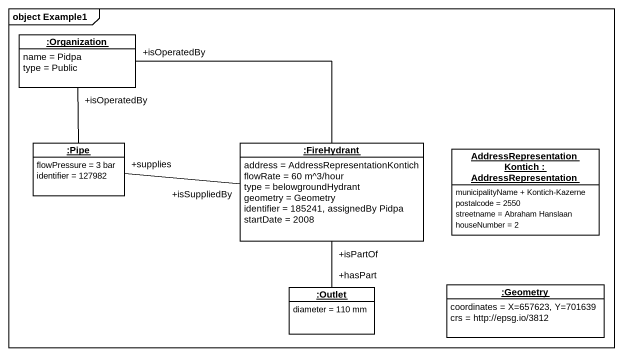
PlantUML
@startuml
mainframe object Example1
hide circle
hide empty members
object ":Organization" as Organization {
  name = Pidpa
  type = Public
}
object ":Pipe" as Pipe {
  flowPressure = 3 bar
  identifier = 127982
}
object ":FireHydrant" as FireHydrant {
  address = AddressRepresentationKontich
  flowRate = 60 m^3/hour
  type = belowgroundHydrant
  geometry = Geometry
  identifier = 185241, assignedBy Pidpa
  startDate = 2008
}
object "AddressRepresentationKontich : AddressRepresentation" as AddressRepresentationKontich {
  municipalityName + Kontich-Kazerne
  postalcode = 2550
  streetname = Abraham Hanslaan
  houseNumber = 2
}
object ":Outlet" as Outlet {
  diameter = 110 mm
}
object ":Geometry" as Geometry {
  coordinates = X=657623, Y=701639
  crs = http://epsg.io/3812
}
Pipe -up- "+isOperatedBy" Organization
FireHydrant -left- "+isOperatedBy" Organization
FireHydrant "+isSuppliedBy" -left- "+supplies" Pipe
FireHydrant "+isPartOf" -- "+hasPart" Outlet
@enduml
